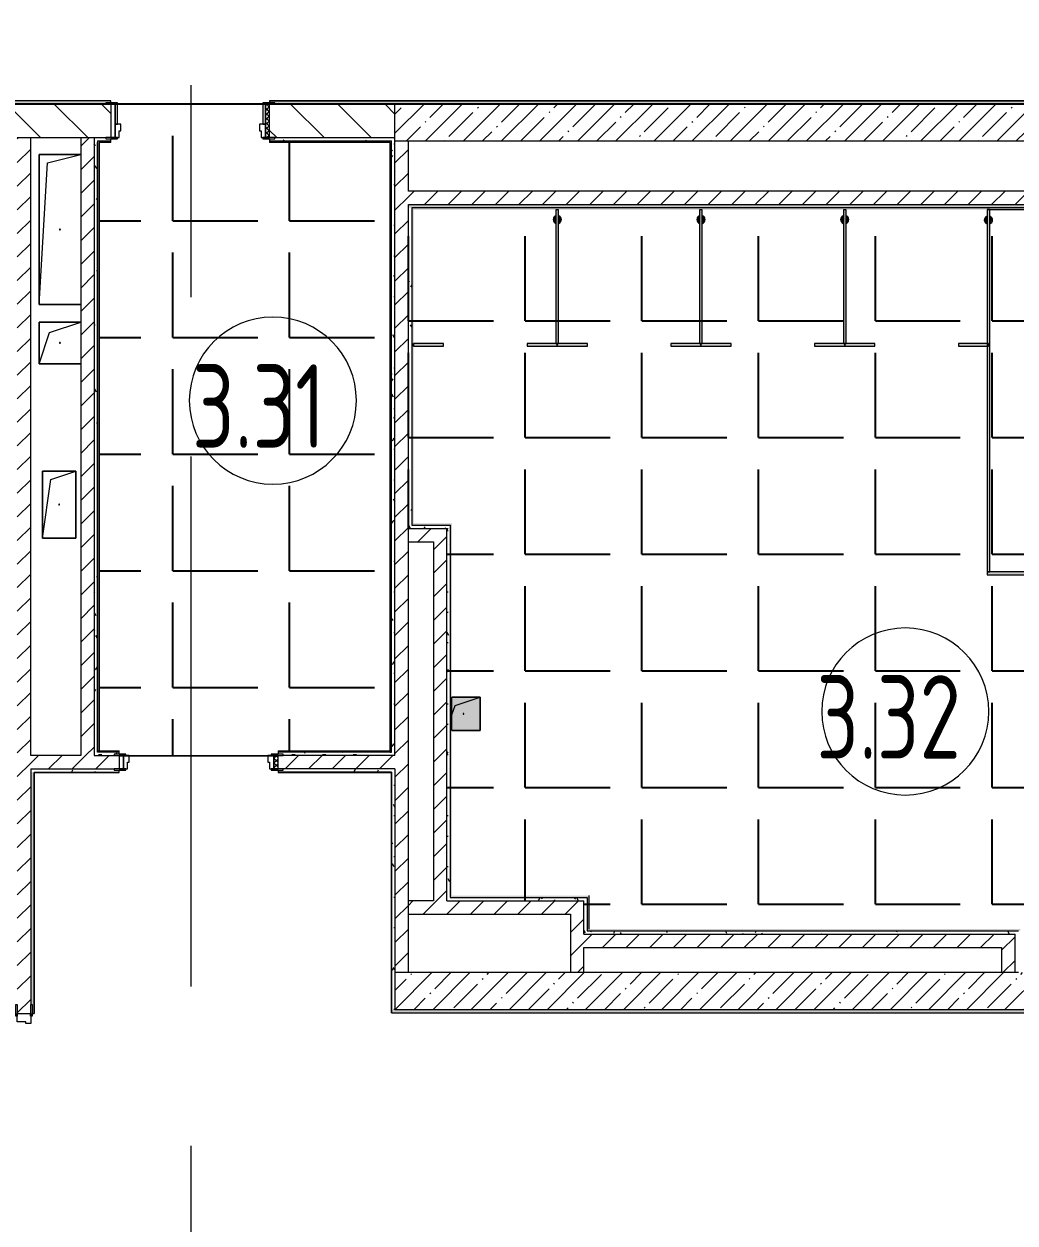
# Model space of a CAD drawing. Header units: millimetres. Extents: x -625 to 415037, y -3642 to 102118.
# Drawn here: x 398937 to 404867, y 3901 to 11080 of the extents above; entities that cross this region are included whole.
import ezdxf

# ---------------------------------------------------------------- set-up
doc = ezdxf.new("R2010")
doc.units = ezdxf.units.MM
doc.linetypes.add('Осевая', pattern=[6350, 1270, -952.5, 3175, -952.5])
doc.layers.add('1) плитка КР3', color=160, linetype='Continuous')
for name, color, linetype, lineweight in [('A-AREA-IDEN', 7, 'Continuous', 9), ('A-DOOR-FRAM-2', 7, 'Continuous', 5), ('A-GENM', 7, 'Continuous', 9), ('A-GENM-1', 7, 'Continuous', 20), ('A-WALL', 7, 'Continuous', 5), ('I-WALL', 7, 'Continuous', 5), ('Оси-2', 7, 'Осевая', 9)]:
    doc.layers.add(name, color=color, linetype=linetype, lineweight=lineweight)
doc.layers.add('A-AREA-PATT-3', color=7, linetype='Continuous', lineweight=5, true_color=0xe6fae8, transparency=1)
for name, color, linetype, lineweight, true_color in [('A-DOOR-1', 7, 'Continuous', 5, 0xc0c0c0), ('A-DOOR-FRAM-1', 7, 'Continuous', 5, 0xc0c0c0), ('A-WALL-1', 9, 'Continuous', 5, 0x808080), ('A-WALL-FNSH-1', 9, 'Continuous', 5, 0x808080)]:
    doc.layers.add(name, color=color, linetype=linetype, lineweight=lineweight, true_color=true_color)
doc.layers.get('A-DOOR-1').off()
doc.styles.add('СПДС', font='ГОСТ тип А.ttf', dxfattribs={"width": 0.9})
pattern_1 = [(45, (289227.4, 1e-08), (-70.71068, 70.71068), [])]
pattern_2 = [(45, (289227.4, 1e-08), (-114.04925, 114.04925), []), (45, (289341.45, 1e-08), (-114.04925, 114.04925), [201.612, -40.322, 6.706, -33.617])]
pattern_3 = [(0, (289227.4, 1e-08), (243.84, 60.96), [20.117, -162.763, 20.117, -162.763, -975.36]), (0, (289227.4, 1e-08), (243.84, 60.96), [-365.76, 20.117, -345.643, 20.117, -162.763, -426.72]), (0, (289227.4, 1e-08), (243.84, 60.96), [-914.4, 20.117, -101.803, 20.117, -284.683]), (120, (289318.84, 30.48), (-174.71291, 180.691634), [20.117, -162.763, 20.117, -162.763, -975.36]), (120, (289318.84, 30.48), (-174.71291, 180.691634), [-365.76, 20.117, -345.643, 20.117, -162.763, -426.72]), (120, (289318.84, 30.48), (-174.71291, 180.691634), [-914.4, 20.117, -101.803, 20.117, -284.683]), (240, (289349.32, 152.4), (-69.12709, -241.651634), [20.117, -162.763, 20.117, -162.763, -975.36]), (240, (289349.32, 152.4), (-69.12709, -241.651634), [-365.76, 20.117, -345.643, 20.117, -162.763, -426.72]), (240, (289349.32, 152.4), (-69.12709, -241.651634), [-914.4, 20.117, -101.803, 20.117, -284.683])]

# ---------------------------------------------------------------- blocks, each defined once
blk = doc.blocks.new('110_Дверь_СКБ_1Ст_Внутренняя1 - Д-8 950x2100h_охрана-V556-Объем проектирования 3 этажа')
at = {"layer": 'A-DOOR-FRAM-2'}
h = blk.add_hatch(dxfattribs=at)
h.set_pattern_fill('FP_34', color=256, style=0, pattern_type=2)
h.set_pattern_definition([(45, (-296.384, 164.685), (-14.1421, 14.1421), []), (135, (-296.384, 164.685), (-14.1421, -14.1421), [])])
h.paths.add_polyline_path([(-462.5, 100), (-462.5, -100), (-437.5, -100), (-437.5, 100)])
at = {"layer": 'A-DOOR-FRAM-1'}
for p, q in [((-422.5, 108), (-492.5, 108)), ((-492.5, 108), (-492.5, 100)), ((-492.5, 100), (-422.5, 100)), ((-437.5, 100), (-462.5, 100)), ((-462.5, 100), (-462.5, -100)), ((-412.5, 100), (-437.5, 100)), ((-437.5, 100), (-437.5, 20)), ((-437.5, -100), (-437.5, 100)), ((-422.5, 100), (-437.5, 100)), ((-437.5, 100), (-437.5, 99)), ((-437.5, 99), (-422.5, 99)), ((-422.5, 100), (-422.5, 108)), ((-422.5, 99), (-422.5, 100)), ((-412.5, 60), (-412.5, 100)), ((437.5, 100), (437.5, 60)), ((462.5, 100), (437.5, 100)), ((517.5, 108), (447.5, 108)), ((447.5, 108), (447.5, 100)), ((462.5, 100), (447.5, 100)), ((447.5, 100), (447.5, 99)), ((447.5, 100), (517.5, 100)), ((447.5, 99), (462.5, 99)), ((462.5, 20), (462.5, 100)), ((487.5, 100), (462.5, 100)), ((462.5, 100), (462.5, -100)), ((462.5, 99), (462.5, 100)), ((487.5, -100), (487.5, 100)), ((517.5, 100), (517.5, 108)), ((-437.5, 20), (-402.5, 20)), ((-422.5, 20), (-437.5, 20)), ((-437.5, 20), (-437.5, -100)), ((-422.5, -100), (-422.5, 20)), ((-402.5, 60), (-412.5, 60)), ((-402.5, 20), (-402.5, 60)), ((437.5, 60), (427.5, 60)), ((427.5, 60), (427.5, 20)), ((427.5, 20), (462.5, 20)), ((462.5, 20), (447.5, 20)), ((447.5, 20), (447.5, -100)), ((462.5, -100), (462.5, 20)), ((-422.5, -100), (-492.5, -100)), ((-492.5, -100), (-492.5, -108)), ((-492.5, -108), (-422.5, -108)), ((-462.5, -100), (-437.5, -100)), ((-437.5, -100), (-422.5, -100)), ((-422.5, -108), (-422.5, -100)), ((447.5, -100), (462.5, -100)), ((517.5, -100), (447.5, -100)), ((447.5, -100), (447.5, -108)), ((447.5, -108), (517.5, -108)), ((462.5, -100), (487.5, -100)), ((517.5, -108), (517.5, -100))]:
    blk.add_line(p, q, dxfattribs=at)
blk = doc.blocks.new('110_Дверь_СКБ_1Ст_Внутренняя1 - Д-8 950x2100h_охрана-V557-Объем проектирования 3 этажа')
at = {"layer": 'A-DOOR-FRAM-2'}
h = blk.add_hatch(dxfattribs=at)
h.set_pattern_fill('FP_36', color=256, style=0, pattern_type=2)
h.set_pattern_definition([(45, (-296.384, 104.685), (-14.1421, 14.1421), []), (135, (-296.384, 104.685), (-14.1421, -14.1421), [])])
h.paths.add_polyline_path([(-462.5, 40), (-462.5, -40), (-437.5, -39.3), (-437.5, 40)])
at = {"layer": 'A-DOOR-FRAM-1'}
for p, q in [((-422.5, 48), (-492.5, 48)), ((-492.5, 48), (-492.5, 40)), ((-492.5, 40), (-422.5, 40)), ((-437.5, 40), (-462.5, 40)), ((-462.5, 40), (-462.5, -40)), ((-412.5, 40), (-437.5, 40)), ((-437.5, 40), (-437.5, -40)), ((-437.5, -40), (-437.5, 40)), ((-422.5, 40), (-437.5, 40)), ((-437.5, 40), (-437.5, 39)), ((-437.5, 39), (-422.5, 39)), ((-422.5, 40), (-422.5, 48)), ((-422.5, 39), (-422.5, 40)), ((-412.5, 0), (-412.5, 40)), ((-402.5, 0), (-412.5, 0)), ((-402.5, -40), (-402.5, 0)), ((437.5, 0), (427.5, 0)), ((427.5, 0), (427.5, -40)), ((437.5, 40), (437.5, 0)), ((462.5, 40), (437.5, 40)), ((517.5, 48), (447.5, 48)), ((447.5, 48), (447.5, 40)), ((462.5, 40), (447.5, 40)), ((447.5, 40), (447.5, 39)), ((447.5, 40), (517.5, 40)), ((447.5, 39), (462.5, 39)), ((462.5, -40), (462.5, 40)), ((487.5, 40), (462.5, 40)), ((462.5, 40), (462.5, -40)), ((462.5, 39), (462.5, 40)), ((487.5, -40), (487.5, 40)), ((517.5, 40), (517.5, 48)), ((-422.5, -40), (-492.5, -40)), ((-492.5, -40), (-492.5, -48)), ((-492.5, -48), (-422.5, -48)), ((-462.5, -40), (-437.5, -40)), ((-422.5, -39), (-437.5, -39)), ((-437.5, -39), (-437.5, -40)), ((-437.5, -40), (-402.5, -40)), ((-437.5, -40), (-422.5, -40)), ((-422.5, -40), (-422.5, -39)), ((-422.5, -48), (-422.5, -40)), ((427.5, -40), (462.5, -40)), ((462.5, -39), (447.5, -39)), ((447.5, -39), (447.5, -40)), ((447.5, -40), (462.5, -40)), ((517.5, -40), (447.5, -40)), ((447.5, -40), (447.5, -48)), ((447.5, -48), (517.5, -48)), ((462.5, -40), (462.5, -39)), ((462.5, -40), (487.5, -40)), ((517.5, -48), (517.5, -40))]:
    blk.add_line(p, q, dxfattribs=at)
blk = doc.blocks.new('GM_Отверстие прямоугольное _в плите_ - Отверстие-V589-Объем проектирования 3 этажа')
at = {"layer": 'A-GENM'}
for p, q in [((-69, 100), (100, 100)), ((100, 100), (-69, 100)), ((-50, 50), (100, 100)), ((100, 100), (100, -100)), ((100, -100), (100, 100)), ((-69, -7), (-50, 50)), ((100, -100), (-69, -100)), ((-69, -100), (100, -100))]:
    blk.add_line(p, q, dxfattribs=at)
for start, end in [(360, 180), (180, 360)]:
    blk.add_arc((0, 0), 2.5, start, end, dxfattribs=at)
blk = doc.blocks.new('GM_Отверстие прямоугольное _в плите_ - Отверстие-21992361-Объем проектирования 3 этажа')
at = {"layer": 'A-GENM'}
for p, q in [((-100, -200), (-100, 200)), ((-100, 200), (100, 200)), ((100, 200), (-100, 200)), ((-100, 200), (-100, -200)), ((-100, -200), (-50, 150)), ((-50, 150), (100, 200)), ((100, 200), (100, -200)), ((100, -200), (100, 200)), ((100, -200), (-100, -200)), ((-100, -200), (100, -200))]:
    blk.add_line(p, q, dxfattribs=at)
for start, end in [(360, 180), (180, 360)]:
    blk.add_arc((0, 0), 2.5, start, end, dxfattribs=at)
blk = doc.blocks.new('GM_Отверстие прямоугольное _в плите_ - Отверстие-21605184-Объем проектирования 3 этажа')
at = {"layer": 'A-GENM'}
for p, q in [((-125, -125), (-125, 125)), ((-125, 125), (125, 125)), ((125, 125), (-125, 125)), ((-125, 125), (-125, -125)), ((-62.5, 62.5), (125, 125)), ((-125, -125), (-62.5, 62.5)), ((125, -125), (-125, -125)), ((-125, -125), (125, -125))]:
    blk.add_line(p, q, dxfattribs=at)
for start, end in [(360, 180), (180, 360)]:
    blk.add_arc((0, 0), 2.5, start, end, dxfattribs=at)
blk = doc.blocks.new('GM_Отверстие прямоугольное _в плите_ - Отверстие-21993693-Объем проектирования 3 этажа')
at = {"layer": 'A-GENM'}
for p, q in [((-125, -450), (-125, 450)), ((-125, 450), (125, 450)), ((125, 450), (-125, 450)), ((-125, 450), (-125, -450)), ((-75, 400), (125, 450)), ((-125, -450), (-75, 400)), ((125, -450), (-125, -450)), ((-125, -450), (125, -450))]:
    blk.add_line(p, q, dxfattribs=at)
for start, end in [(360, 180), (180, 360)]:
    blk.add_arc((0, 0), 2.5, start, end, dxfattribs=at)
blk = doc.blocks.new('131_Сантехническая перегородка_Дверь 5 - СД-1-V698-Объем проектирования 3 этажа')
at = {"layer": 'A-GENM'}
for points in [[(250, 8), (70, 8), (70, -8), (250, -8)], [(920.9, 8), (750, 8), (750, -8), (930, -8), (930, 8)]]:
    blk.add_hatch(color=256, dxfattribs=at).paths.add_polyline_path(points)
at = {"layer": 'A-GENM-1'}
for p, q in [((250, 8), (70, 8)), ((70, 8), (70, -8)), ((250, -8), (250, 8)), ((930, 8), (750, 8)), ((750, 8), (750, -8)), ((930, -8), (930, 8)), ((70, -8), (250, -8)), ((750, -8), (930, -8))]:
    blk.add_line(p, q, dxfattribs=at)
blk = doc.blocks.new('131_Сантехническая перегородка_Дверь 5 - СД-1-V699-Объем проектирования 3 этажа')
at = {"layer": 'A-GENM'}
for points in [[(78, 8), (78, -8), (250, -8), (250, 8)], [(750, 8), (750, -8), (930, -8), (930, 8), (921.6, 8)]]:
    blk.add_hatch(color=256, dxfattribs=at).paths.add_polyline_path(points)
at = {"layer": 'A-GENM-1'}
for p, q in [((250, 8), (70, 8)), ((70, 8), (70, -8)), ((250, -8), (250, 8)), ((930, 8), (750, 8)), ((750, 8), (750, -8)), ((930, -8), (930, 8)), ((70, -8), (250, -8)), ((750, -8), (930, -8))]:
    blk.add_line(p, q, dxfattribs=at)
blk = doc.blocks.new('131_Сантехническая перегородка 6 - СП-1-30839354-Объем проектирования 3 этажа')
at = {"layer": 'A-GENM'}
blk.add_hatch(color=256, dxfattribs=at).paths.add_polyline_path([(800, -8), (800, 8), (0, 8), (0, -8), (217.8, -8)])
at = {"layer": 'A-GENM', "flags": 128}
for points in [[(71.5, 8), (71.1, 8.5), (70.8, 9), (70.4, 9.5), (70, 9.9), (69.6, 10.4), (69.2, 10.8), (68.8, 11.2), (68.3, 11.6), (67.8, 12), (67.3, 12.3), (66.8, 12.7), (66.3, 13), (65.8, 13.3), (65.3, 13.6), (64.7, 13.8), (64.2, 14), (63.6, 14.3), (63, 14.4), (62.4, 14.6), (61.9, 14.7), (61.3, 14.9), (60.7, 14.9), (60.1, 15), (59.5, 15.1), (58.9, 15.1), (58.3, 15.1), (57.7, 15), (57.1, 15), (56.5, 14.9), (55.9, 14.8), (55.3, 14.7), (54.7, 14.5), (54.1, 14.4), (53.5, 14.2), (53, 13.9), (52.4, 13.7), (51.9, 13.4), (51.4, 13.2), (50.8, 12.9), (50.3, 12.5), (49.8, 12.2), (49.3, 11.8), (48.9, 11.4), (48.4, 11), (48, 10.6), (47.6, 10.2), (47.2, 9.7), (46.8, 9.3), (46.4, 8.8), (46.1, 8.3), (45.9, 8)], [(45.9, -8), (46.3, -8.5), (46.6, -9), (47, -9.5), (47.4, -9.9), (47.8, -10.4), (48.2, -10.8), (48.6, -11.2), (49.1, -11.6), (49.6, -12), (50, -12.3), (50.5, -12.7), (51.1, -13), (51.6, -13.3), (52.1, -13.6), (52.7, -13.8), (53.2, -14), (53.8, -14.3), (54.4, -14.4), (54.9, -14.6), (55.5, -14.7), (56.1, -14.9), (56.7, -14.9), (57.3, -15), (57.9, -15.1), (58.5, -15.1), (59.1, -15.1), (59.7, -15), (60.3, -15), (60.9, -14.9), (61.5, -14.8), (62.1, -14.7), (62.7, -14.5), (63.3, -14.4), (63.8, -14.2), (64.4, -13.9), (65, -13.7), (65.5, -13.4), (66, -13.2), (66.6, -12.9), (67.1, -12.5), (67.6, -12.2), (68, -11.8), (68.5, -11.4), (69, -11), (69.4, -10.6), (69.8, -10.2), (70.2, -9.7), (70.6, -9.3), (70.9, -8.8), (71.3, -8.3), (71.5, -8)]]:
    blk.add_lwpolyline(points, dxfattribs=at)
at = {"layer": 'A-GENM'}
for radius, start, end in [(24.6, 19.91127, 160.08873), (17.6, 28.97309, 151.02691), (15.1, 33.78108, 146.21892), (24.6, 199.91127, 340.08873), (17.6, 208.97309, 331.02691), (15.1, 213.78108, 326.21892)]:
    blk.add_arc((58.7, 0), radius, start, end, dxfattribs=at)
at = {"layer": 'A-GENM-1'}
for p, q in [((800, 8), (0, 8)), ((0, 8), (0, -8)), ((800, -8), (800, 8)), ((0, -8), (800, -8))]:
    blk.add_line(p, q, dxfattribs=at)
blk = doc.blocks.new('131_Сантехническая перегородка 7 - СП-1-30858579-Объем проектирования 3 этажа')
at = {"layer": 'A-GENM'}
blk.add_hatch(color=256, dxfattribs=at).paths.add_polyline_path([(2165.9, -8), (2165.9, 8), (-4.1, 8), (-4.1, -8), (1268, -8)])
at = {"layer": 'A-GENM', "flags": 128}
for points in [[(71.5, 8), (71.1, 8.5), (70.8, 9), (70.4, 9.5), (70, 9.9), (69.6, 10.4), (69.2, 10.8), (68.8, 11.2), (68.3, 11.6), (67.8, 12), (67.3, 12.3), (66.8, 12.7), (66.3, 13), (65.8, 13.3), (65.3, 13.6), (64.7, 13.8), (64.2, 14), (63.6, 14.3), (63, 14.4), (62.4, 14.6), (61.9, 14.7), (61.3, 14.9), (60.7, 14.9), (60.1, 15), (59.5, 15.1), (58.9, 15.1), (58.3, 15.1), (57.7, 15), (57.1, 15), (56.5, 14.9), (55.9, 14.8), (55.3, 14.7), (54.7, 14.5), (54.1, 14.4), (53.5, 14.2), (53, 13.9), (52.4, 13.7), (51.9, 13.4), (51.4, 13.2), (50.8, 12.9), (50.3, 12.5), (49.8, 12.2), (49.3, 11.8), (48.9, 11.4), (48.4, 11), (48, 10.6), (47.6, 10.2), (47.2, 9.7), (46.8, 9.3), (46.4, 8.8), (46.1, 8.3), (45.9, 8)], [(45.9, -8), (46.3, -8.5), (46.6, -9), (47, -9.5), (47.4, -9.9), (47.8, -10.4), (48.2, -10.8), (48.6, -11.2), (49.1, -11.6), (49.6, -12), (50, -12.3), (50.5, -12.7), (51.1, -13), (51.6, -13.3), (52.1, -13.6), (52.7, -13.8), (53.2, -14), (53.8, -14.3), (54.4, -14.4), (54.9, -14.6), (55.5, -14.7), (56.1, -14.9), (56.7, -14.9), (57.3, -15), (57.9, -15.1), (58.5, -15.1), (59.1, -15.1), (59.7, -15), (60.3, -15), (60.9, -14.9), (61.5, -14.8), (62.1, -14.7), (62.7, -14.5), (63.3, -14.4), (63.8, -14.2), (64.4, -13.9), (65, -13.7), (65.5, -13.4), (66, -13.2), (66.6, -12.9), (67.1, -12.5), (67.6, -12.2), (68, -11.8), (68.5, -11.4), (69, -11), (69.4, -10.6), (69.8, -10.2), (70.2, -9.7), (70.6, -9.3), (70.9, -8.8), (71.3, -8.3), (71.5, -8)]]:
    blk.add_lwpolyline(points, dxfattribs=at)
at = {"layer": 'A-GENM'}
for radius, start, end in [(24.6, 19.91127, 160.08873), (17.6, 28.97309, 151.02691), (15.1, 33.78108, 146.21892), (24.6, 199.91127, 340.08873), (17.6, 208.97309, 331.02691), (15.1, 213.78108, 326.21892)]:
    blk.add_arc((58.7, 0), radius, start, end, dxfattribs=at)
at = {"layer": 'A-GENM-1'}
for p, q in [((2165.9, 8), (-4.1, 8)), ((-4.1, 8), (-4.1, -8)), ((2165.9, -8), (2165.9, 8)), ((-4.1, -8), (2165.9, -8))]:
    blk.add_line(p, q, dxfattribs=at)
blk = doc.blocks.new('131_Сантехническая перегородка_Дверь МГН - СД-1-30883454-Объем проектирования 3 этажа')
at = {"layer": 'A-GENM'}
for points in [[(-366.5, 8), (-370, 8), (-370, -8), (10, -8), (10, 8), (-350.5, 8)], [(1390, 8), (1010, 8), (1010, -8), (1390, -8)]]:
    blk.add_hatch(color=256, dxfattribs=at).paths.add_polyline_path(points)
at = {"layer": 'A-GENM-1'}
for p, q in [((10, 8), (-370, 8)), ((-370, 8), (-370, -8)), ((10, -8), (10, 8)), ((1390, 8), (1010, 8)), ((1010, 8), (1010, -8)), ((1390, -8), (1390, 8)), ((-370, -8), (10, -8)), ((1010, -8), (1390, -8))]:
    blk.add_line(p, q, dxfattribs=at)
blk = doc.blocks.new('110_Дверь_СКБ_2Ст - Д-5_п_ Из игровой в коридор-32351726-Объем проектирования 3 этажа')
at = {"layer": 'A-DOOR-FRAM-1'}
for p, q in [((-742.5, 48), (-672.5, 48)), ((-742.5, 40), (-742.5, 48)), ((-672.5, 40), (-742.5, 40)), ((-687.5, 40), (-627.5, 40)), ((-687.5, -40), (-687.5, 40)), ((-687.5, 40), (-672.5, 40)), ((-687.5, 39), (-687.5, 40)), ((-672.5, 39), (-687.5, 39)), ((-672.5, 48), (-672.5, 40)), ((-672.5, 40), (-672.5, 39)), ((-637.5, 10), (-637.5, -40)), ((-627.5, 10), (-637.5, 10)), ((-627.5, 40), (-627.5, 10)), ((652.5, 40), (712.5, 40)), ((652.5, 10), (652.5, 40)), ((662.5, 10), (652.5, 10)), ((662.5, -40), (662.5, 10)), ((697.5, 40), (697.5, 48)), ((697.5, 48), (767.5, 48)), ((697.5, 39), (697.5, 40)), ((697.5, 40), (712.5, 40)), ((767.5, 40), (697.5, 40)), ((712.5, 39), (697.5, 39)), ((712.5, 40), (712.5, -40)), ((712.5, 40), (712.5, 39)), ((767.5, 48), (767.5, 40)), ((-742.5, -40), (-672.5, -40)), ((-742.5, -48), (-742.5, -40)), ((-672.5, -48), (-742.5, -48)), ((-637.5, -40), (-687.5, -40)), ((-672.5, -40), (-672.5, -48)), ((712.5, -40), (662.5, -40)), ((697.5, -48), (697.5, -40)), ((697.5, -40), (767.5, -40)), ((767.5, -48), (697.5, -48)), ((767.5, -40), (767.5, -48))]:
    blk.add_line(p, q, dxfattribs=at)
blk = doc.blocks.new('Марка_Помещения - Номер-25198446-Объем проектирования 3 этажа')
at = {"layer": 'A-AREA-IDEN'}
for start, end in [(360, 180), (180, 360)]:
    blk.add_arc((0, 0), 2.5, start, end, dxfattribs=at)

msp = doc.modelspace()

# ---------------------------------------------------------------- hatches: boundary and pattern name
at = {"layer": '1) плитка КР3'}
h = msp.add_hatch(dxfattribs=at)
h.set_pattern_fill('ANGLE', color=256, scale=100)
h.set_pattern_definition([(0, (381666.4, 10600), (0, 698.5), [508, -190.5]), (90, (381666.4, 10600), (-698.5, 4e-14), [508, -190.5])])
h.paths.add_polyline_path([(401128.4, 10371), (400407.4, 10371), (400350.3, 10401), (400357.4, 10401), (400357.4, 10440), (400347.4, 10440), (400347.4, 10480), (400367.4, 10548.6), (400367.4, 10600), (399497.4, 10600), (399497.4, 10480), (399517.4, 10480), (399517.4, 10440), (399505.4, 10392), (399457.4, 10392), (399457.4, 10371), (399387.4, 10371), (399387.4, 6729), (399507.4, 6729), (399562.6, 6700), (399567.4, 6700), (399567.4, 6699.9), (400397.4, 6699), (400397.4, 6700), (400417.4, 6700), (400417.4, 6708), (400457.4, 6708), (400457.4, 6729), (401128.4, 6729)])
h = msp.add_hatch(dxfattribs=at)
h.set_pattern_fill('ANGLE', color=256, scale=100)
h.set_pattern_definition([(0, (401237.4, 10000), (0, 698.5), [508, -190.5]), (90, (401237.4, 10000), (-698.5, 4e-14), [508, -190.5])])
h.paths.add_polyline_path([(408027.4, 10000), (401237.4, 10000), (401237.4, 8060), (401467.4, 8060), (401467.4, 5830), (402287.4, 5830), (402287.4, 5630), (404867.4, 5630), (404867.4, 5400), (404887.4, 5400), (406577.4, 5400), (406577.4, 5408), (406647.4, 5408), (406647.4, 5400), (406647.4, 5260), (406667.4, 5260), (406667.4, 5220), (406657.4, 5220), (406657.4, 5180), (407607.4, 5180), (407607.4, 5220), (407597.4, 5220), (407597.4, 5260), (407617.4, 5260), (407617.4, 5400), (407632.4, 5400), (407657.4, 5400), (407687.4, 5400), (408027.4, 5400)])
h.paths.add_polyline_path([(401667.4, 7050), (401667.4, 6850), (401498.4, 6850), (401498.4, 7050)], flags=16)
h.paths.add_polyline_path([(401569.9, 6950, -1), (401564.9, 6950, -1)], flags=0)
at = {"layer": 'A-AREA-PATT-3'}
h = msp.add_hatch(color=256, dxfattribs=at)
h.paths.add_polyline_path([(400797.4, 6724.5), (401132.9, 6724.5), (401132.9, 10375.5), (400407.4, 10375.5), (400407.8, 10371), (401128.4, 10371), (401128.4, 6729), (400457.4, 6729), (400457.4, 6724.5), (400462, 6724.5)])
h.paths.add_polyline_path([(399442.7, 6724.5), (399507.4, 6724.5), (399507, 6729), (399387.4, 6729), (399387.4, 10371), (399457.4, 10371), (399456.7, 10375.5), (399382.9, 10375.1), (399382.9, 6724.5), (399387.4, 6724.5)])
h = msp.add_hatch(color=256, dxfattribs=at)
h.paths.add_polyline_path([(401498.4, 6850), (401667.4, 6850), (401667.4, 7050), (401498.4, 7050)])
h.paths.add_polyline_path([(404700.4, 9884.2), (404700.4, 9894.5), (404697, 9897.4), (404693.3, 9906.2), (404700.4, 9928.2), (404693.9, 9926.1), (404685, 9913.8), (404687.2, 9895.6), (404696, 9885.7)])
h.paths.add_polyline_path([(406456.9, 9884.2), (406463.4, 9886.3), (406472.3, 9898.6), (406470.1, 9916.9), (406461.3, 9926.8), (406456.9, 9926.1), (406456.9, 9918), (406460.3, 9915), (406464, 9906.2), (406456.9, 9886.3)])
h.paths.add_polyline_path([(404716.4, 9884.2), (404722.9, 9886.3), (404731.8, 9898.6), (404729.6, 9916.9), (404720.8, 9926.8), (404716.4, 9926.1), (404716.4, 9918), (404719.8, 9915), (404723.5, 9906.2), (404716.4, 9886.3)])
h.paths.add_polyline_path([(406440.9, 9884.2), (406440.9, 9894.5), (406437.5, 9897.4), (406433.8, 9906.2), (406440.9, 9928.2), (406434.4, 9926.1), (406425.5, 9913.8), (406427.7, 9895.6), (406436.5, 9885.7)])
h.paths.add_polyline_path([(402136.4, 9887.3), (402142.9, 9889.4), (402151.8, 9901.7), (402149.6, 9920), (402140.8, 9929.9), (402136.4, 9929.2), (402136.4, 9921.1), (402139.8, 9918.1), (402143.5, 9909.3), (402136.4, 9889.4)])
h.paths.add_polyline_path([(402120.4, 9887.3), (402120.4, 9897.5), (402117.7, 9898.7), (402113.3, 9909.3), (402120.4, 9931.3), (402113.9, 9929.2), (402105, 9916.9), (402107.2, 9898.7), (402116, 9888.7)])
h.paths.add_polyline_path([(402996.4, 9887.3), (403002.9, 9889.4), (403011.8, 9901.7), (403009.6, 9920), (403000.8, 9929.9), (402996.4, 9929.2), (402996.4, 9921.1), (402999.8, 9918.1), (403003.5, 9909.3), (402996.4, 9889.4)])
h.paths.add_polyline_path([(403856.4, 9887.3), (403862.9, 9889.4), (403871.8, 9901.7), (403869.6, 9920), (403860.8, 9929.9), (403856.4, 9929.2), (403856.4, 9921.1), (403859.8, 9918.1), (403863.5, 9909.3), (403856.4, 9889.4)])
h.paths.add_polyline_path([(403840.4, 9887.3), (403840.4, 9897.5), (403837.7, 9898.7), (403833.3, 9909.3), (403840.4, 9931.3), (403833.9, 9929.2), (403825, 9916.9), (403827.2, 9898.7), (403836, 9888.7)])
h.paths.add_polyline_path([(402980.4, 9887.3), (402980.4, 9897.5), (402977.7, 9898.7), (402973.3, 9909.3), (402980.4, 9931.3), (402973.9, 9929.2), (402965, 9916.9), (402967.2, 9898.7), (402976, 9888.7)])
at = {"layer": 'I-WALL'}
h = msp.add_hatch(dxfattribs=at)
h.set_pattern_fill('FP_191', color=256, style=0, pattern_type=2)
h.set_pattern_definition(pattern_3)
h.paths.add_polyline_path([(410416.4, 10600), (410437.4, 10600), (410416.4, 10620), (400407.4, 10620), (400407.4, 10608), (400437.4, 10608), (400437.4, 10600), (409600.9, 10600)])
h.paths.add_polyline_path([(390056.4, 10600), (392842.4, 10600.2), (392842.4, 10608), (392872.4, 10608), (392872.4, 10620), (390057.4, 10620), (390056.5, 10601.9)])
h.paths.add_polyline_path([(410437.4, 10600), (410437.4, 10620), (410417.4, 10620), (410427, 10610.4)])
h.paths.add_polyline_path([(394352.4, 10600), (396877.4, 10600), (396877.4, 10608), (396932.4, 10608), (396932.4, 10620), (394322.4, 10620), (394322.4, 10608), (394352.4, 10608), (394352.4, 10600.2)])
h.paths.add_polyline_path([(398387.4, 10600), (399427.4, 10600), (399427.4, 10608), (399457.4, 10608), (399457.4, 10620), (398332.4, 10620), (398332.4, 10608), (398387.4, 10608), (398387.4, 10601)])
h = msp.add_hatch(dxfattribs=at)
h.set_pattern_fill('FP_23', color=256, style=0, pattern_type=2)
h.set_pattern_definition([(135, (289227.4, 1e-08), (-141.42136, -141.42136), [])])
h.paths.add_polyline_path([(408557.4, 10400), (410437.4, 10400.4), (410437.4, 10600), (408557.4, 10600)])
h.paths.add_polyline_path([(399357.8, 10400), (399457.4, 10400), (399457.4, 10600), (398332.4, 10600), (398332.4, 10400), (399357.4, 10400)])
h.paths.add_polyline_path([(400535.6, 10400), (401157.4, 10400), (401157.4, 10600), (400407.4, 10600), (400407.4, 10400), (400457.4, 10400)])
h.paths.add_polyline_path([(396932.4, 10400), (396932.4, 10600), (396577.4, 10600), (396578, 10400), (396908, 10400)])
h = msp.add_hatch(dxfattribs=at)
h.set_pattern_fill('FP_1', color=256, style=0, pattern_type=2)
h.set_pattern_definition(pattern_2)
h.paths.add_polyline_path([(401375.9, 10380), (408557.4, 10380), (408557.4, 10600), (401157.4, 10600), (401157.4, 10380), (401237.4, 10380)])
h = msp.add_hatch(dxfattribs=at)
h.set_pattern_fill('FP_22', color=256, style=0, pattern_type=2)
h.set_pattern_definition(pattern_1)
h.paths.add_polyline_path([(398977.4, 100), (398977.4, 3755), (398897.4, 3755), (398897.4, 100)])
h.paths.add_polyline_path([(398947.4, 5155), (398977.4, 5155), (398977.4, 10400), (398897.4, 10400), (398897.4, 5155), (398939.6, 5155)])
h = msp.add_hatch(dxfattribs=at)
h.set_pattern_fill('FP_22', color=256, style=0, pattern_type=2)
h.set_pattern_definition(pattern_1)
h.paths.add_polyline_path([(399277.4, 6700), (399357.4, 6700), (399357.4, 10400), (399277.4, 10400), (399277.4, 7643.6)])
h = msp.add_hatch(dxfattribs=at)
h.set_pattern_fill('FP_191', color=256, style=0, pattern_type=2)
h.set_pattern_definition(pattern_3)
h.paths.add_polyline_path([(399357.4, 10380), (399457.4, 10380), (399457.2, 10392), (399427.4, 10393.7), (399427.4, 10400), (399357.4, 10400)])
h.paths.add_polyline_path([(400898.7, 10380), (401157.4, 10380), (401157.4, 10400), (400437.4, 10399.2), (400437.4, 10392), (400407.4, 10392), (400407.7, 10380), (400599.4, 10380)])
h = msp.add_hatch(dxfattribs=at)
h.set_pattern_fill('FP_191', color=256, style=0, pattern_type=2)
h.set_pattern_definition(pattern_3)
h.paths.add_polyline_path([(399357.4, 6700), (399377.4, 6700), (399377.4, 10380), (399357.4, 10380), (399357.4, 7643.6)])
h = msp.add_hatch(dxfattribs=at)
h.set_pattern_fill('FP_191', color=256, style=0, pattern_type=2)
h.set_pattern_definition(pattern_3)
h.paths.add_polyline_path([(401137.4, 6720), (401157.4, 6720.5), (401157.4, 10380), (401137.4, 10380), (401137.4, 6720.5)])
h = msp.add_hatch(dxfattribs=at)
h.set_pattern_fill('FP_22', color=256, style=0, pattern_type=2)
h.set_pattern_definition(pattern_1)
h.paths.add_polyline_path([(401237.4, 5400), (401237.4, 10380), (401157.4, 10380), (401157.4, 5400)])
h = msp.add_hatch(dxfattribs=at)
h.set_pattern_fill('FP_22', color=256, style=0, pattern_type=2)
h.set_pattern_definition(pattern_1)
h.paths.add_polyline_path([(402645.9, 10000), (408027.4, 10000), (408027.4, 10080), (401237.4, 10080), (401237.4, 10000), (402645.2, 10000)])
h = msp.add_hatch(dxfattribs=at)
h.set_pattern_fill('FP_191', color=256, style=0, pattern_type=2)
h.set_pattern_definition(pattern_3)
h.paths.add_polyline_path([(408027.4, 9980), (408027.1, 10000), (401237.4, 10000), (401237.4, 9980), (408023.2, 9980)])
h = msp.add_hatch(dxfattribs=at)
h.set_pattern_fill('FP_191', color=256, style=0, pattern_type=2)
h.set_pattern_definition(pattern_3)
h.paths.add_polyline_path([(401237.4, 8060), (401257.4, 8060), (401257.4, 9980), (401237.4, 9980), (401237.4, 8091)])
for points in [[(406881.4, 9969), (407996.4, 9969), (407996.4, 9980), (401257.4, 9980), (401257.4, 9969), (406609.5, 9969)], [(401257.4, 8080), (401268.4, 8080), (401268.4, 9969), (401257.4, 9969), (401257.4, 8091)], [(401487.4, 8080), (401498.4, 8080), (401498.4, 8091), (401268.4, 8091), (401268.4, 8080), (401467.4, 8080)], [(401487.4, 5850), (401498.4, 5850), (401498.4, 8080), (401487.4, 8080), (401487.4, 5861)], [(401498.4, 5850), (402318.4, 5852.2), (402318.4, 5861), (401498.4, 5861)], [(402307.4, 5650), (402318.4, 5650), (402318.4, 5850), (402307.4, 5850), (402307.4, 5661)], [(402657.4, 5650), (404898.4, 5652.2), (404898.4, 5661), (402318.4, 5661), (402318.4, 5650)]]:
    msp.add_hatch(color=256, dxfattribs=at).paths.add_polyline_path(points)
h = msp.add_hatch(dxfattribs=at)
h.set_pattern_fill('FP_22', color=256, style=0, pattern_type=2)
h.set_pattern_definition(pattern_1)
h.paths.add_polyline_path([(401387.4, 7980), (401467.4, 7980), (401467.4, 8060), (401237.4, 8060), (401237.4, 7980), (401268.4, 7980)])
h = msp.add_hatch(dxfattribs=at)
h.set_pattern_fill('FP_191', color=256, style=0, pattern_type=2)
h.set_pattern_definition(pattern_3)
h.paths.add_polyline_path([(401487.4, 8060), (401487.4, 8080), (401257.4, 8080), (401257.4, 8060), (401467.4, 8060)])
h = msp.add_hatch(dxfattribs=at)
h.set_pattern_fill('FP_191', color=256, style=0, pattern_type=2)
h.set_pattern_definition(pattern_3)
h.paths.add_polyline_path([(401487.4, 5830), (401487.4, 8060), (401467.4, 8060), (401467.4, 5830)])
h = msp.add_hatch(dxfattribs=at)
h.set_pattern_fill('FP_22', color=256, style=0, pattern_type=2)
h.set_pattern_definition(pattern_1)
h.paths.add_polyline_path([(401467.4, 5830), (401467.4, 7980), (401387.4, 7980), (401387.4, 5830), (401393.8, 5830)])
h = msp.add_hatch(dxfattribs=at)
h.set_pattern_fill('FP_22', color=256, style=0, pattern_type=2)
h.set_pattern_definition(pattern_1)
h.paths.add_polyline_path([(401137.4, 6620), (401157.4, 6620), (401156.2, 6700), (400457.4, 6700), (400457.4, 6620), (400898.7, 6620)])
h.paths.add_polyline_path([(399275.7, 6620), (399507.4, 6620), (399507.4, 6700), (398977.4, 6700), (398978.5, 6620), (399267, 6620)])
h = msp.add_hatch(dxfattribs=at)
h.set_pattern_fill('FP_191', color=256, style=0, pattern_type=2)
h.set_pattern_definition(pattern_3)
h.paths.add_polyline_path([(401157.4, 6700), (401156.2, 6720), (400457.4, 6720), (400458.9, 6708), (400487.4, 6708), (400487.4, 6700), (401156.2, 6700)])
h.paths.add_polyline_path([(399378.4, 6700), (399477.4, 6700), (399477.4, 6708), (399507.4, 6708), (399507.1, 6720), (399377.4, 6720), (399377.4, 6700)])
h = msp.add_hatch(dxfattribs=at)
h.set_pattern_fill('FP_191', color=256, style=0, pattern_type=2)
h.set_pattern_definition(pattern_3)
h.paths.add_polyline_path([(401136.4, 6600), (401137.1, 6620), (400487.4, 6619.1), (400487.4, 6612), (400457.4, 6612), (400457.4, 6600), (401127.1, 6600)])
h.paths.add_polyline_path([(399477.4, 6600), (399507.4, 6600), (399507.4, 6612), (399477.4, 6612), (399477.4, 6620), (398977.4, 6620), (398977.4, 6600), (399457.4, 6600)])
h = msp.add_hatch(dxfattribs=at)
h.set_pattern_fill('FP_191', color=256, style=0, pattern_type=2)
h.set_pattern_definition(pattern_3)
h.paths.add_polyline_path([(401157.4, 5180), (401157.4, 6620), (401137.4, 6620), (401137.4, 5180)])
h = msp.add_hatch(dxfattribs=at)
h.set_pattern_fill('FP_191', color=256, style=0, pattern_type=2)
h.set_pattern_definition(pattern_3)
h.paths.add_polyline_path([(398977.4, 100), (398997.4, 100.4), (398997.4, 3755), (398985.4, 3755), (398985.4, 3700), (398977.4, 3700), (398977.4, 127.8)])
h.paths.add_polyline_path([(398985.4, 5155), (398997.4, 5155), (398997.4, 6599), (398977.4, 6600), (398978.2, 5210), (398985.4, 5210), (398985.4, 5168.3)])
h = msp.add_hatch(dxfattribs=at)
h.set_pattern_fill('FP_22', color=256, style=0, pattern_type=2)
h.set_pattern_definition(pattern_1)
h.paths.add_polyline_path([(402207.4, 5750), (402207.4, 5830), (401237.4, 5830), (401237.4, 5750), (401986.4, 5750)])
h = msp.add_hatch(dxfattribs=at)
h.set_pattern_fill('FP_191', color=256, style=0, pattern_type=2)
h.set_pattern_definition(pattern_3)
h.paths.add_polyline_path([(401487.4, 5830), (402307.4, 5830), (402307.4, 5850), (401487.4, 5850)])
h = msp.add_hatch(dxfattribs=at)
h.set_pattern_fill('FP_22', color=256, style=0, pattern_type=2)
h.set_pattern_definition(pattern_1)
h.paths.add_polyline_path([(402207.4, 5400), (402287.4, 5400), (402287.4, 5830), (402207.4, 5830), (402207.4, 5655.5)])
h = msp.add_hatch(dxfattribs=at)
h.set_pattern_fill('FP_191', color=256, style=0, pattern_type=2)
h.set_pattern_definition(pattern_3)
h.paths.add_polyline_path([(402307.4, 5630), (402307.4, 5830), (402287.4, 5830), (402287.4, 5630)])
h = msp.add_hatch(dxfattribs=at)
h.set_pattern_fill('FP_22', color=256, style=0, pattern_type=2)
h.set_pattern_definition(pattern_1)
h.paths.add_polyline_path([(404787.4, 5550), (404787.4, 5630), (402287.4, 5630), (402287.4, 5550), (404162, 5550)])
h = msp.add_hatch(dxfattribs=at)
h.set_pattern_fill('FP_191', color=256, style=0, pattern_type=2)
h.set_pattern_definition(pattern_3)
h.paths.add_polyline_path([(404887.4, 5630), (404887.4, 5650), (402307.4, 5650), (402307.4, 5630), (404867.4, 5630)])
h = msp.add_hatch(dxfattribs=at)
h.set_pattern_fill('FP_22', color=256, style=0, pattern_type=2)
h.set_pattern_definition(pattern_1)
h.paths.add_polyline_path([(404867.4, 5400), (404867.4, 5630), (404787.4, 5630), (404787.4, 5400)])
h = msp.add_hatch(dxfattribs=at)
h.set_pattern_fill('FP_1', color=256, style=0, pattern_type=2)
h.set_pattern_definition(pattern_2)
h.paths.add_polyline_path([(407728.5, 5180), (408557.4, 5180.9), (408557.4, 5400), (407657.4, 5400), (407657.4, 5180), (407697.1, 5180)])
h.paths.add_polyline_path([(401757.4, 5180), (406607.4, 5180), (406607.4, 5400), (401157.4, 5400), (401157.4, 5180)])
h = msp.add_hatch(dxfattribs=at)
h.set_pattern_fill('FP_191', color=256, style=0, pattern_type=2)
h.set_pattern_definition(pattern_3)
h.paths.add_polyline_path([(408577.4, 5160), (408577.4, 5180), (408557.4, 5180), (408557.4, 5160), (408574.9, 5160)])
h.paths.add_polyline_path([(406607.4, 5160), (406607.4, 5172), (406577.4, 5172.8), (406577.4, 5180), (401137.4, 5178.8), (401137.4, 5160), (406523.7, 5160)])
h.paths.add_polyline_path([(408513.8, 5160), (408517.4, 5161.7), (408517.4, 5180), (407687.4, 5180), (407687.4, 5172), (407657.4, 5172), (407657.4, 5160), (408513.1, 5160)])

# ---------------------------------------------------------------- linework, layer by layer
msp.add_lwpolyline([(414057.4, 10600), (374197.4, 10600), (374197.4, 13400), (414057.4, 13400)], close=True)
msp.add_lwpolyline([(399507.4, 6700), (400432.4, 6699)])
at = {"layer": 'A-WALL'}
for p, q in [((399457.4, 10620), (398332.4, 10620)), ((400407.4, 10620), (410417.4, 10620)), ((401157.4, 6700), (401157.4, 10600)), ((398897.4, 10400), (399427.4, 10400)), ((399357.4, 10400), (399357.4, 6700)), ((400437.4, 10400), (401157.4, 10400)), ((401237.4, 7980), (401237.4, 10000)), ((408007.4, 9980), (401257.4, 9980)), ((401257.4, 9980), (401257.4, 8080)), ((401237.4, 8060), (401467.4, 8060)), ((401257.4, 8080), (401487.4, 8080)), ((401487.4, 8060), (401487.4, 5850)), ((399357.4, 6700), (399477.4, 6700)), ((401157.4, 6700), (400487.4, 6700)), ((398977.4, 6620), (399477.4, 6620)), ((398977.4, 6620), (398977.4, 5210)), ((401157.4, 6620), (400487.4, 6620)), ((398997.4, 6600), (398997.4, 5155)), ((401136.4, 6600), (401137.4, 6600)), ((401137.4, 5180), (401137.4, 6599)), ((401467.4, 5830), (402287.4, 5830)), ((401487.4, 5850), (402307.4, 5850)), ((402307.4, 5830), (402307.4, 5650)), ((402287.4, 5630), (404867.4, 5630)), ((402307.4, 5650), (404887.4, 5650)), ((401157.4, 5180), (406337.5, 5180))]:
    msp.add_line(p, q, dxfattribs=at)
at = {"layer": 'A-WALL-1'}
for p, q in [((399267, 10600), (398387.4, 10600)), ((399457.4, 10608), (399457.4, 10620)), ((400407.4, 10620), (400407.4, 10608)), ((410437.4, 10600), (400437.4, 10600)), ((398977.4, 6700), (398977.4, 10400)), ((399277.4, 10400), (399277.4, 6700)), ((399377.4, 6720), (399377.4, 10371)), ((399457.4, 10380), (399457.4, 10392)), ((400407.4, 10392), (400407.4, 10380)), ((401157.4, 10380), (408557.4, 10380)), ((401237.4, 10080), (401237.4, 10380)), ((408027.4, 10080), (401237.4, 10080)), ((401237.4, 10000), (408027.4, 10000)), ((401467.4, 5830), (401467.4, 8060)), ((401237.4, 5400), (401237.4, 7980)), ((401237.4, 7980), (401387.4, 7980)), ((401387.4, 7980), (401387.4, 5830)), ((399277.4, 6700), (398977.4, 6700)), ((399507.4, 6708), (399507.4, 6720)), ((400457.4, 6720), (400457.4, 6708)), ((399507.4, 6600), (399507.4, 6612)), ((400457.4, 6612), (400457.4, 6600)), ((401157.4, 6620), (401157.4, 5180)), ((398997.4, 6600), (399507.4, 6600)), ((401387.4, 5830), (401237.4, 5830)), ((402287.4, 5630), (402287.4, 5830)), ((401237.4, 5750), (402207.4, 5750)), ((402207.4, 5750), (402207.4, 5400)), ((404867.4, 5400), (404867.4, 5630)), ((402287.4, 5550), (404787.4, 5550)), ((402287.4, 5400), (402287.4, 5550)), ((404787.4, 5550), (404787.4, 5400)), ((404887.4, 5400), (401157.4, 5400)), ((398985.4, 5155), (398997.4, 5155)), ((401137.4, 5160), (406607.4, 5160))]:
    msp.add_line(p, q, dxfattribs=at)
at = {"layer": 'A-WALL-FNSH-1'}
for p, q in [((399457.4, 10621), (398332.4, 10621)), ((399457.4, 10620), (399457.4, 10621)), ((410416.4, 10621), (400407.4, 10621)), ((400407.4, 10621), (400407.4, 10620)), ((403728.5, 10622), (403728.5, 10621)), ((404318.6, 10621), (404318.6, 10622)), ((404700.4, 9969), (406456.9, 9969)), ((401268.4, 9152), (401268.4, 9168)), ((401487.4, 8080), (401487.4, 8060)), ((401498.4, 6850), (401498.4, 7050)), ((398998.4, 6599), (399507.4, 6599)), ((398998.4, 5155), (398998.4, 6599)), ((399507.4, 6599), (399507.4, 6600)), ((401136.4, 6600), (400457.4, 6600)), ((400457.4, 6600), (400457.4, 6599)), ((400457.4, 6599), (401137.4, 6599)), ((401136.4, 6600), (401136.4, 5159)), ((402307.4, 5850), (402307.4, 5830)), ((402318.4, 5661), (402318.4, 5861)), ((401137.4, 5160), (401137.4, 5180)), ((398997.4, 5155), (398998.4, 5155)), ((401136.4, 5159), (406607.4, 5159))]:
    msp.add_line(p, q, dxfattribs=at)
at = {"layer": 'I-WALL'}
for p, q in [((403709.5, 10622), (403709.5, 10621)), ((403728.5, 10622), (404700.6, 10622)), ((404700.6, 10621), (404700.6, 10622)), ((399377.4, 10380), (399457.4, 10380)), ((399377.4, 10380), (399377.4, 10371)), ((399378.4, 10371), (399377.4, 10371)), ((399378.4, 6720), (399378.4, 10371)), ((399457.4, 10371), (399387.4, 10371)), ((399387.4, 10371), (399387.4, 6720)), ((399457.4, 10371), (399457.4, 10380)), ((400407.4, 10380), (401137.4, 10380)), ((400407.4, 10380), (400407.4, 10371)), ((401128.4, 10371), (400407.4, 10371)), ((401128.4, 6720.5), (401128.4, 10371)), ((401137.4, 6720), (401137.4, 10380)), ((399377.9, 6729), (399507.4, 6729)), ((399377.9, 6729), (399377.9, 6720)), ((399507.4, 6720), (399377.9, 6720)), ((399507.4, 6720), (399507.4, 6729)), ((400457.4, 6729), (401137.4, 6729)), ((400457.4, 6729), (400457.4, 6720)), ((401137.4, 6720), (400457.4, 6720)), ((401128.4, 6720.5), (401137.4, 6720.5)), ((401137.4, 6599), (401137.4, 6600))]:
    msp.add_line(p, q, dxfattribs=at)
at = {"layer": 'Оси-2'}
msp.add_line((399937.4, 3093.7), (399937.4, 17028.3), dxfattribs=at)

# ---------------------------------------------------------------- block references
at = {"layer": 'A-AREA-IDEN', "xscale": 199.9999999999999, "yscale": 199.9999999999999, "zscale": 199.9999999999999}
for p in [(400426.6, 8825.3), (404210.6, 6963.7)]:
    msp.add_blockref('Марка_Помещения - Номер-25198446-Объем проектирования 3 этажа', p, dxfattribs=at)
at = {"layer": 'A-DOOR-1'}
for name, p, rotation in [('110_Дверь_СКБ_1Ст_Внутренняя1 - Д-8 950x2100h_охрана-V556-Объем проектирования 3 этажа', (399944.9, 10500), 180), ('110_Дверь_СКБ_1Ст_Внутренняя1 - Д-8 950x2100h_охрана-V557-Объем проектирования 3 этажа', (399994.9, 6660), 180), ('110_Дверь_СКБ_2Ст - Д-5_п_ Из игровой в коридор-32351726-Объем проектирования 3 этажа', (398937.4, 4467.5), 269.9999999999999)]:
    msp.add_blockref(name, p, dxfattribs=dict(at, rotation=rotation))
at = {"layer": 'A-GENM'}
for name, p in [('GM_Отверстие прямоугольное _в плите_ - Отверстие-21993693-Объем проектирования 3 этажа', (399152.4, 9849.8)), ('GM_Отверстие прямоугольное _в плите_ - Отверстие-21605184-Объем проектирования 3 этажа', (399152.4, 9170.8)), ('GM_Отверстие прямоугольное _в плите_ - Отверстие-21992361-Объем проектирования 3 этажа', (399147.5, 8202.4)), ('GM_Отверстие прямоугольное _в плите_ - Отверстие-V589-Объем проектирования 3 этажа', (401567.4, 6950))]:
    msp.add_blockref(name, p, dxfattribs=at)
for name, p, rotation in [('131_Сантехническая перегородка 6 - СП-1-30839354-Объем проектирования 3 этажа', (402128.4, 9968), 270.0000000000007), ('131_Сантехническая перегородка 6 - СП-1-30839354-Объем проектирования 3 этажа', (402988.4, 9968), 270.0000000000007), ('131_Сантехническая перегородка 6 - СП-1-30839354-Объем проектирования 3 этажа', (403848.4, 9968), 270.0000000000007), ('131_Сантехническая перегородка 7 - СП-1-30858579-Объем проектирования 3 этажа', (404708.4, 9964.9), 269.9999999999999), ('131_Сантехническая перегородка_Дверь 5 - СД-1-V698-Объем проектирования 3 этажа', (402198.4, 9160), 180), ('131_Сантехническая перегородка_Дверь 5 - СД-1-V698-Объем проектирования 3 этажа', (403058.4, 9160), 180), ('131_Сантехническая перегородка_Дверь 5 - СД-1-V698-Объем проектирования 3 этажа', (403918.4, 9160), 180), ('131_Сантехническая перегородка_Дверь 5 - СД-1-V699-Объем проектирования 3 этажа', (404778.4, 9160), 180), ('131_Сантехническая перегородка_Дверь МГН - СД-1-30883454-Объем проектирования 3 этажа', (406090.4, 7791), 180)]:
    msp.add_blockref(name, p, dxfattribs=dict(at, rotation=rotation))

# ---------------------------------------------------------------- texts
at = {"layer": 'A-AREA-IDEN', "char_height": 500, "attachment_point": 1, "style": 'СПДС'}
for s, insert, width in [('3.31', (399942.9, 9042.4), 1212.151), ('3.32', (403679.1, 7180.9), 1327.594)]:
    msp.add_mtext(s, dxfattribs=dict(at, insert=insert, width=width))

doc.saveas('drawing.dxf')
